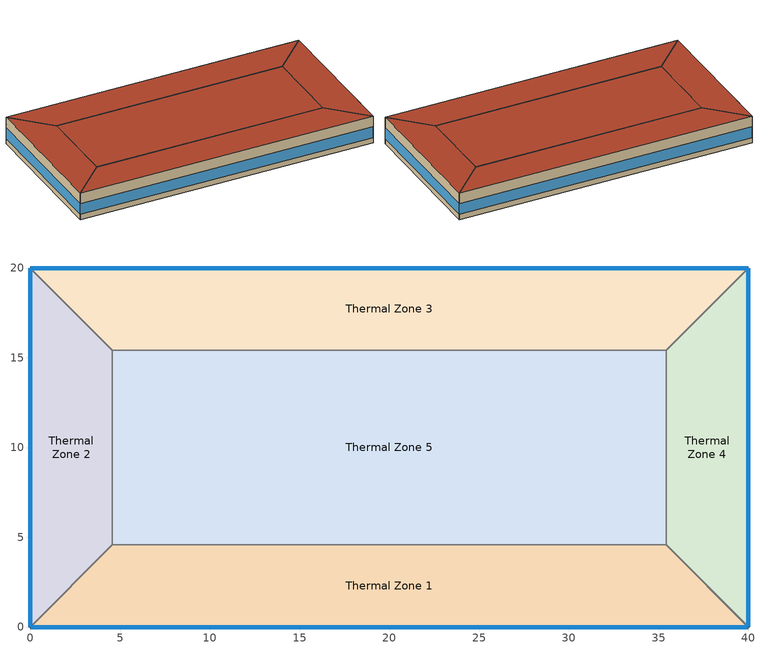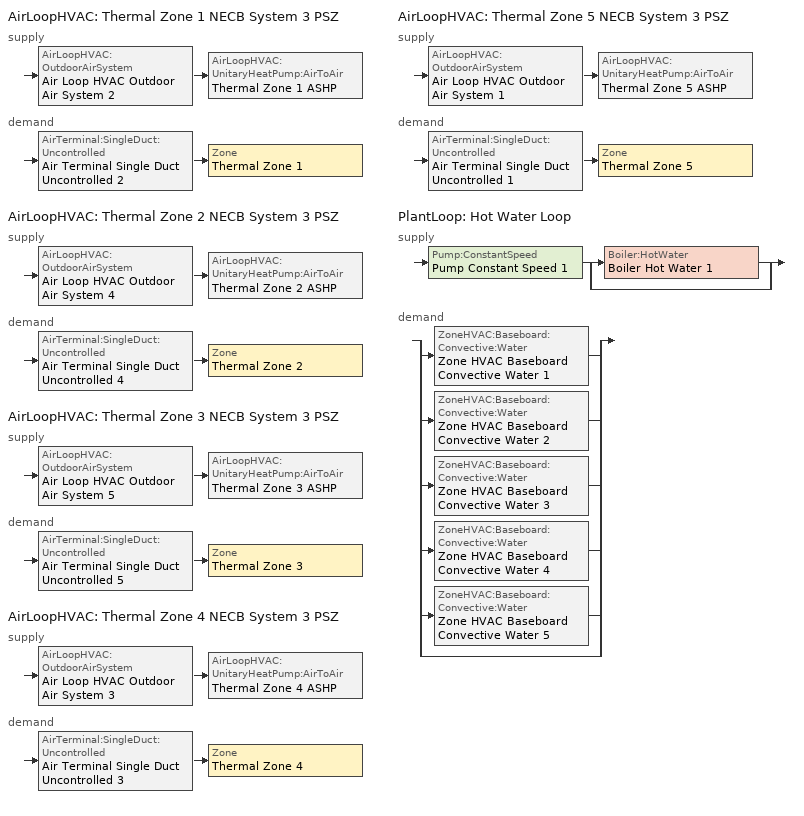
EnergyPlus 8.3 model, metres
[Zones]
Thermal Zone 1
 floor ground (000 ExtSlabCarpet 4in ClimateZone 1-8): 35.43,4.57 40,0 0,0 4.57,4.57 z0
 wall outside (ASHRAE 189.1-2009 ExtWall Mass ClimateZone 5): 0,0 40,0 z0:3.8
 wall to Thermal Zone 2 (000 Interior Wall): 4.57,4.57 0,0 z0:3.8
 wall to Thermal Zone 5 (000 Interior Wall): 35.43,4.57 4.57,4.57 z0:3.8
 wall to Thermal Zone 4 (000 Interior Wall): 40,0 35.43,4.57 z0:3.8
 window (ASHRAE 189.1-2009 ExtWindow ClimateZone 4-5): 0.03,0 39.97,0 z0.76:2.28
 roof outside (ASHRAE 189.1-2009 ExtRoof IEAD ClimateZone 2-5): 40,0 35.43,4.57 4.57,4.57 0,0 z3.8
Thermal Zone 2
 floor ground (000 ExtSlabCarpet 4in ClimateZone 1-8): 0,20 4.57,15.43 4.57,4.57 0,0 z0
 wall outside (ASHRAE 189.1-2009 ExtWall Mass ClimateZone 5): 0,20 0,0 z0:3.8
 wall to Thermal Zone 3 (000 Interior Wall): 4.57,15.43 0,20 z0:3.8
 wall to Thermal Zone 5 (000 Interior Wall): 4.57,4.57 4.57,15.43 z0:3.8
 window (ASHRAE 189.1-2009 ExtWindow ClimateZone 4-5): 0,19.97 0,0.03 z0.76:2.28
 roof outside (ASHRAE 189.1-2009 ExtRoof IEAD ClimateZone 2-5): 0,0 4.57,4.57 4.57,15.43 0,20 z3.8
Thermal Zone 3
 floor ground (000 ExtSlabCarpet 4in ClimateZone 1-8): 40,20 35.43,15.43 4.57,15.43 0,20 z0
 wall outside (ASHRAE 189.1-2009 ExtWall Mass ClimateZone 5): 40,20 0,20 z0:3.8
 wall to Thermal Zone 5 (000 Interior Wall): 4.57,15.43 35.43,15.43 z0:3.8
 wall to Thermal Zone 4 (000 Interior Wall): 35.43,15.43 40,20 z0:3.8
 window (ASHRAE 189.1-2009 ExtWindow ClimateZone 4-5): 39.97,20 0.03,20 z0.76:2.28
 roof outside (ASHRAE 189.1-2009 ExtRoof IEAD ClimateZone 2-5): 35.43,15.43 40,20 0,20 4.57,15.43 z3.8
Thermal Zone 4
 floor ground (000 ExtSlabCarpet 4in ClimateZone 1-8): 40,20 40,0 35.43,4.57 35.43,15.43 z0
 wall outside (ASHRAE 189.1-2009 ExtWall Mass ClimateZone 5): 40,0 40,20 z0:3.8
 wall to Thermal Zone 5 (000 Interior Wall): 35.43,15.43 35.43,4.57 z0:3.8
 window (ASHRAE 189.1-2009 ExtWindow ClimateZone 4-5): 40,0.03 40,19.97 z0.76:2.28
 roof outside (ASHRAE 189.1-2009 ExtRoof IEAD ClimateZone 2-5): 40,0 40,20 35.43,15.43 35.43,4.57 z3.8
Thermal Zone 5
 floor ground (000 ExtSlabCarpet 4in ClimateZone 1-8): 35.43,15.43 35.43,4.57 4.57,4.57 4.57,15.43 z0
 roof outside (ASHRAE 189.1-2009 ExtRoof IEAD ClimateZone 2-5): 35.43,4.57 35.43,15.43 4.57,15.43 4.57,4.57 z3.8
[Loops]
AirLoopHVAC 'Thermal Zone 1 NECB System 3 PSZ'
 supply: AirLoopHVAC:OutdoorAirSystem 'Air Loop HVAC Outdoor Air System 2' > AirLoopHVAC:UnitaryHeatPump:AirToAir 'Thermal Zone 1 ASHP'
 demand: AirTerminal:SingleDuct:Uncontrolled 'Air Terminal Single Duct Uncontrolled 2' > Zone 'Thermal Zone 1'
AirLoopHVAC 'Thermal Zone 2 NECB System 3 PSZ'
 supply: AirLoopHVAC:OutdoorAirSystem 'Air Loop HVAC Outdoor Air System 4' > AirLoopHVAC:UnitaryHeatPump:AirToAir 'Thermal Zone 2 ASHP'
 demand: AirTerminal:SingleDuct:Uncontrolled 'Air Terminal Single Duct Uncontrolled 4' > Zone 'Thermal Zone 2'
AirLoopHVAC 'Thermal Zone 3 NECB System 3 PSZ'
 supply: AirLoopHVAC:OutdoorAirSystem 'Air Loop HVAC Outdoor Air System 5' > AirLoopHVAC:UnitaryHeatPump:AirToAir 'Thermal Zone 3 ASHP'
 demand: AirTerminal:SingleDuct:Uncontrolled 'Air Terminal Single Duct Uncontrolled 5' > Zone 'Thermal Zone 3'
AirLoopHVAC 'Thermal Zone 4 NECB System 3 PSZ'
 supply: AirLoopHVAC:OutdoorAirSystem 'Air Loop HVAC Outdoor Air System 3' > AirLoopHVAC:UnitaryHeatPump:AirToAir 'Thermal Zone 4 ASHP'
 demand: AirTerminal:SingleDuct:Uncontrolled 'Air Terminal Single Duct Uncontrolled 3' > Zone 'Thermal Zone 4'
AirLoopHVAC 'Thermal Zone 5 NECB System 3 PSZ'
 supply: AirLoopHVAC:OutdoorAirSystem 'Air Loop HVAC Outdoor Air System 1' > AirLoopHVAC:UnitaryHeatPump:AirToAir 'Thermal Zone 5 ASHP'
 demand: AirTerminal:SingleDuct:Uncontrolled 'Air Terminal Single Duct Uncontrolled 1' > Zone 'Thermal Zone 5'
PlantLoop 'Hot Water Loop'
 supply: Pump:ConstantSpeed 'Pump Constant Speed 1' > split
  | Boiler:HotWater 'Boiler Hot Water 1'
  | bypass
 demand: split
  | ZoneHVAC:Baseboard:Convective:Water 'Zone HVAC Baseboard Convective Water 1'
  | ZoneHVAC:Baseboard:Convective:Water 'Zone HVAC Baseboard Convective Water 2'
  | ZoneHVAC:Baseboard:Convective:Water 'Zone HVAC Baseboard Convective Water 3'
  | ZoneHVAC:Baseboard:Convective:Water 'Zone HVAC Baseboard Convective Water 4'
  | ZoneHVAC:Baseboard:Convective:Water 'Zone HVAC Baseboard Convective Water 5'
  | bypass
[Building]
Small Office: North Axis {deg}=-0; Loads Convergence Tolerance Value=0.04; Temperature Convergence Tolerance Value {deltaC}=0.4; Solar Distribution=FullExterior; Maximum Number of Warmup Days=25
[Site:Location]
Toronto Int'l_ON_CAN: Latitude {deg}=43.67; Longitude {deg}=-79.63; Time Zone {hr}=-5; Elevation {m}=173
[Site:WaterMainsTemperature]
Calculation Method=Correlation; Annual Average Outdoor Air Temperature {C}=7.35833; Maximum Difference In Monthly Average Outdoor Air Temperatures {deltaC}=26.6
[SizingPeriod:DesignDay] Day of Month=21; Dry-Bulb Temperature Range Modifier Type=DefaultMultipliers; Humidity Condition Type=Wetbulb; Barometric Pressure {Pa}=99264; Rain Indicator=No; Snow Indicator=No; Daylight Saving Time Indicator=No
Name | Month | Day Type | Maximum Dry-Bulb Temperature {C} | Daily Dry-Bulb Temperature Range {deltaC} | Wetbulb or DewPoint at Maximum Dry-Bulb {C} | Wind Speed {m/s} | Wind Direction {deg} | Solar Model Indicator | ASHRAE Clear Sky Optical Depth for Beam Irradiance (taub) | ASHRAE Clear Sky Optical Depth for Diffuse Irradiance (taud) | Sky Clearness
Toronto Int'l Ann Clg .4% Condns DB=>MWB | 7 | SummerDesignDay | 31.2 | 10.2 | 22.2 | 5.8 | 270 | ASHRAETau | 0.473 | 1.952
Toronto Int'l Ann Clg .4% Condns WB=>MDB | 7 | SummerDesignDay | 29 | 10.2 | 23.6 | 5.8 | 270 | ASHRAETau | 0.473 | 1.952
Toronto Int'l Ann Htg 99.6% Condns DB | 1 | WinterDesignDay | -18.8 | 0 | -18.8 | 4.3 | 340 | ASHRAEClearSky |  |  | 0
[Material] Thermal Absorptance=0.9
Name | Roughness | Thickness {m} | Conductivity {W/m-K} | Density {kg/m3} | Specific Heat {J/kg-K} | Solar Absorptance | Visible Absorptance
000 G01a 19mm gypsum board | MediumSmooth | 0.019 | 0.16 | 800 | 1090 | 0.7 | 0.7
1/2IN Gypsum | Smooth | 0.0127 | 0.16 | 784.9 | 830 | 0.92 | 0.92
1IN Stucco | Smooth | 0.0253 | 0.6918 | 1858 | 837 | 0.92 | 0.92
8IN Concrete HW | MediumRough | 0.2033 | 1.7296 | 2243 | 837 | 0.65 | 0.65
MAT-CC05 4 HW CONCRETE | Rough | 0.1016 | 1.311 | 2240 | 836.8 | 0.7 | 0.7
Metal Decking | MediumSmooth | 0.0015 | 45.006 | 7680 | 418.4 | 0.7 | 0.3
Roof Insulation [21] | MediumRough | 0.2105 | 0.049 | 265 | 836.8 | 0.7 | 0.7
Roof Membrane | VeryRough | 0.0095 | 0.16 | 1121.29 | 1460 | 0.7 | 0.7
Wall Insulation [40] | MediumRough | 0.0794 | 0.0432 | 91 | 837 | 0.5 | 0.5
[Material:AirGap]
000 F04 Wall air space resistance: Thermal Resistance {m2-K/W}=0.15
[Material:NoMass]
CP02 CARPET PAD: Roughness=VeryRough; Thermal Resistance {m2-K/W}=0.2165; Thermal Absorptance=0.9; Solar Absorptance=0.7; Visible Absorptance=0.8
[WindowMaterial:Glazing]
Theoretical Glass [207]: Optical Data Type=SpectralAverage; Thickness {m}=0.003; Solar Transmittance at Normal Incidence=0.3311; Front Side Solar Reflectance at Normal Incidence=0.6189; Back Side Solar Reflectance at Normal Incidence=0.6189; Visible Transmittance at Normal Incidence=0.44; Front Side Visible Reflectance at Normal Incidence=0.51; Back Side Visible Reflectance at Normal Incidence=0.51; Infrared Transmittance at Normal Incidence=0; Front Side Infrared Hemispherical Emissivity=0.9; Back Side Infrared Hemispherical Emissivity=0.9; Conductivity {W/m-K}=0.0133; Dirt Correction Factor for Solar and Visible Transmittance=1; Solar Diffusing=No
[Construction]
000 ExtSlabCarpet 4in ClimateZone 1-8: MAT-CC05 4 HW CONCRETE, CP02 CARPET PAD
000 Interior Wall: 000 G01a 19mm gypsum board, 000 F04 Wall air space resistance, 000 G01a 19mm gypsum board
ASHRAE 189.1-2009 ExtRoof IEAD ClimateZone 2-5: Roof Membrane, Roof Insulation [21], Metal Decking
ASHRAE 189.1-2009 ExtWall Mass ClimateZone 5: 1IN Stucco, 8IN Concrete HW, Wall Insulation [40], 1/2IN Gypsum
ASHRAE 189.1-2009 ExtWindow ClimateZone 4-5: Theoretical Glass [207]
[Zone]
Thermal Zone 1; Thermal Zone 2; Thermal Zone 3; Thermal Zone 4; Thermal Zone 5
[ZoneControl:Thermostat] Control Object Type 1=ThermostatSetpoint:DualSetpoint; Control Name 1=Small Office Thermostat
Name | Zone or ZoneList | Control Type Schedule
Thermal Zone 1 Thermostat | Thermal Zone 1 | Thermal Zone 1 Thermostat Schedule
Thermal Zone 2 Thermostat | Thermal Zone 2 | Thermal Zone 2 Thermostat Schedule
Thermal Zone 3 Thermostat | Thermal Zone 3 | Thermal Zone 3 Thermostat Schedule
Thermal Zone 4 Thermostat | Thermal Zone 4 | Thermal Zone 4 Thermostat Schedule
Thermal Zone 5 Thermostat | Thermal Zone 5 | Thermal Zone 5 Thermostat Schedule
[ThermostatSetpoint:DualSetpoint]
Small Office Thermostat: Heating Setpoint Temperature Schedule=Small Office HtgSetp; Cooling Setpoint Temperature Schedule=Small Office ClgSetp
[AirTerminal:SingleDuct:Uncontrolled] Availability Schedule=Always On Discrete; Maximum Air Flow Rate {m3/s}=AutoSize
Air Terminal Single Duct Uncontrolled 2; Air Terminal Single Duct Uncontrolled 4; Air Terminal Single Duct Uncontrolled 5; Air Terminal Single Duct Uncontrolled 3; Air Terminal Single Duct Uncontrolled 1
[ZoneHVAC:Baseboard:Convective:Water] Availability Schedule=Always On Discrete; Heating Design Capacity Method=HeatingDesignCapacity; Heating Design Capacity {W}=Autosize; U-Factor Times Area Value {W/K}=Autosize; Maximum Water Flow Rate {m3/s}=Autosize; Convergence Tolerance=0.001
Zone HVAC Baseboard Convective Water 2; Zone HVAC Baseboard Convective Water 4; Zone HVAC Baseboard Convective Water 5; Zone HVAC Baseboard Convective Water 3; Zone HVAC Baseboard Convective Water 1
[Zone equipment]
Thermal Zone 1: Air Terminal Single Duct Uncontrolled 2, Zone HVAC Baseboard Convective Water 2
Thermal Zone 2: Air Terminal Single Duct Uncontrolled 4, Zone HVAC Baseboard Convective Water 4
Thermal Zone 3: Air Terminal Single Duct Uncontrolled 5, Zone HVAC Baseboard Convective Water 5
Thermal Zone 4: Air Terminal Single Duct Uncontrolled 3, Zone HVAC Baseboard Convective Water 3
Thermal Zone 5: Air Terminal Single Duct Uncontrolled 1, Zone HVAC Baseboard Convective Water 1
[Sizing:Zone] Zone Cooling Design Supply Air Temperature Input Method=SupplyAirTemperature; Zone Cooling Design Supply Air Temperature {C}=14; Zone Heating Design Supply Air Temperature Input Method=SupplyAirTemperature; Zone Heating Design Supply Air Temperature {C}=40; Zone Cooling Design Supply Air Humidity Ratio {kgWater/kgDryAir}=0.0085; Zone Heating Design Supply Air Humidity Ratio {kgWater/kgDryAir}=0.008; Design Specification Outdoor Air Object=SmallOffice Outdoor Air; Cooling Design Air Flow Method=DesignDay; Cooling Design Air Flow Rate {m3/s}=0; Cooling Minimum Air Flow per Zone Floor Area {m3/s-m2}=0.000762; Cooling Minimum Air Flow {m3/s}=0; Cooling Minimum Air Flow Fraction=0; Heating Design Air Flow Method=DesignDay; Heating Design Air Flow Rate {m3/s}=0; Heating Maximum Air Flow per Zone Floor Area {m3/s-m2}=0.002032; Heating Maximum Air Flow {m3/s}=0.141576; Heating Maximum Air Flow Fraction=0.3
Name | Design Specification Zone Air Distribution Object
Thermal Zone 1 | Thermal Zone 1 Design Spec Zone Air Dist
Thermal Zone 2 | Thermal Zone 2 Design Spec Zone Air Dist
Thermal Zone 3 | Thermal Zone 3 Design Spec Zone Air Dist
Thermal Zone 4 | Thermal Zone 4 Design Spec Zone Air Dist
Thermal Zone 5 | Thermal Zone 5 Design Spec Zone Air Dist
[DesignSpecification:ZoneAirDistribution] Zone Air Distribution Effectiveness in Cooling Mode=1; Zone Air Distribution Effectiveness in Heating Mode=1
Thermal Zone 1 Design Spec Zone Air Dist; Thermal Zone 2 Design Spec Zone Air Dist; Thermal Zone 3 Design Spec Zone Air Dist; Thermal Zone 4 Design Spec Zone Air Dist; Thermal Zone 5 Design Spec Zone Air Dist
[Controller:MechanicalVentilation] Availability Schedule=Always On Discrete; Demand Controlled Ventilation=No; System Outdoor Air Method=ZoneSum; Design Specification Outdoor Air Object Name 1=SmallOffice Outdoor Air
Name | Zone Name 1 | Design Specification Zone Air Distribution Object Name 1
Controller Mechanical Ventilation 2 | Thermal Zone 1 | Thermal Zone 1 Design Spec Zone Air Dist
Controller Mechanical Ventilation 4 | Thermal Zone 2 | Thermal Zone 2 Design Spec Zone Air Dist
Controller Mechanical Ventilation 5 | Thermal Zone 3 | Thermal Zone 3 Design Spec Zone Air Dist
Controller Mechanical Ventilation 3 | Thermal Zone 4 | Thermal Zone 4 Design Spec Zone Air Dist
Controller Mechanical Ventilation 1 | Thermal Zone 5 | Thermal Zone 5 Design Spec Zone Air Dist
[DesignSpecification:OutdoorAir]
SmallOffice Outdoor Air: Outdoor Air Method=Sum; Outdoor Air Flow per Person {m3/s-person}=0.0107645; Outdoor Air Flow per Zone Floor Area {m3/s-m2}=0; Outdoor Air Flow per Zone {m3/s}=0; Outdoor Air Flow Air Changes per Hour {1/hr}=0
[AirLoopHVAC] Design Supply Air Flow Rate {m3/s}=AutoSize
Thermal Zone 1 NECB System 3 PSZ; Thermal Zone 2 NECB System 3 PSZ; Thermal Zone 3 NECB System 3 PSZ; Thermal Zone 4 NECB System 3 PSZ; Thermal Zone 5 NECB System 3 PSZ
[Sizing:System] Type of Load to Size On=Sensible; Design Outdoor Air Flow Rate {m3/s}=Autosize; Central Heating Maximum System Air Flow Ratio=1; Preheat Design Temperature {C}=7; Preheat Design Humidity Ratio {kgWater/kgDryAir}=0.008; Precool Design Temperature {C}=12.8; Precool Design Humidity Ratio {kgWater/kgDryAir}=0.008; Central Cooling Design Supply Air Temperature {C}=12.8; Central Heating Design Supply Air Temperature {C}=40; Type of Zone Sum to Use=NonCoincident; 100% Outdoor Air in Cooling=No; 100% Outdoor Air in Heating=No; Central Cooling Design Supply Air Humidity Ratio {kgWater/kgDryAir}=0.0085; Central Heating Design Supply Air Humidity Ratio {kgWater/kgDryAir}=0.008; Cooling Supply Air Flow Rate Method=DesignDay; Cooling Supply Air Flow Rate {m3/s}=0; Cooling Supply Air Flow Rate Per Floor Area {m3/s-m2}=0.00996765; Cooling Fraction of Autosized Cooling Supply Air Flow Rate=1; Cooling Supply Air Flow Rate Per Unit Cooling Capacity {m3/s-W}=3.94755e-05; Heating Supply Air Flow Rate Method=DesignDay; Heating Supply Air Flow Rate {m3/s}=0; Heating Supply Air Flow Rate Per Floor Area {m3/s-m2}=0.00996765; Heating Fraction of Autosized Heating Supply Air Flow Rate=1; Heating Fraction of Autosized Cooling Supply Air Flow Rate=1; Heating Supply Air Flow Rate Per Unit Heating Capacity {m3/s-W}=3.15882e-05; System Outdoor Air Method=ZoneSum; Zone Maximum Outdoor Air Fraction=1; Cooling Design Capacity Method=CoolingDesignCapacity; Cooling Design Capacity {W}=Autosize; Cooling Design Capacity Per Floor Area {W/m2}=234.7; Fraction of Autosized Cooling Design Capacity=1; Heating Design Capacity Method=HeatingDesignCapacity; Heating Design Capacity {W}=Autosize; Heating Design Capacity Per Floor Area {W/m2}=157; Fraction of Autosized Heating Design Capacity=1; Central Cooling Capacity Control Method=OnOff
Thermal Zone 1 NECB System 3 PSZ; Thermal Zone 2 NECB System 3 PSZ; Thermal Zone 3 NECB System 3 PSZ; Thermal Zone 4 NECB System 3 PSZ; Thermal Zone 5 NECB System 3 PSZ
[AvailabilityManager:Scheduled] Schedule=Always On Discrete
Thermal Zone 1 NECB System 3 PSZ Availability Manager; Air Loop HVAC Outdoor Air System 2 Availability Manager; Thermal Zone 2 NECB System 3 PSZ Availability Manager; Air Loop HVAC Outdoor Air System 4 Availability Manager; Thermal Zone 3 NECB System 3 PSZ Availability Manager; Air Loop HVAC Outdoor Air System 5 Availability Manager; Thermal Zone 4 NECB System 3 PSZ Availability Manager; Air Loop HVAC Outdoor Air System 3 Availability Manager; Thermal Zone 5 NECB System 3 PSZ Availability Manager; Air Loop HVAC Outdoor Air System 1 Availability Manager
[Controller:OutdoorAir] Minimum Outdoor Air Flow Rate {m3/s}=Autosize; Maximum Outdoor Air Flow Rate {m3/s}=Autosize; Economizer Control Type=NoEconomizer; Economizer Control Action Type=ModulateFlow; Economizer Maximum Limit Dry-Bulb Temperature {C}=28; Economizer Maximum Limit Enthalpy {J/kg}=64000; Economizer Minimum Limit Dry-Bulb Temperature {C}=-100; Lockout Type=NoLockout; Minimum Limit Type=FixedMinimum; High Humidity Control=No; Control High Indoor Humidity Based on Outdoor Humidity Ratio=Yes; Heat Recovery Bypass Control Type=BypassWhenWithinEconomizerLimits
Name | Mechanical Ventilation Controller
Controller Outdoor Air 2 | Controller Mechanical Ventilation 2
Controller Outdoor Air 4 | Controller Mechanical Ventilation 4
Controller Outdoor Air 5 | Controller Mechanical Ventilation 5
Controller Outdoor Air 3 | Controller Mechanical Ventilation 3
Controller Outdoor Air 1 | Controller Mechanical Ventilation 1
[SetpointManager:MixedAir] Control Variable=Temperature
Node 34 OS Default SPM; Node 56 OS Default SPM; Node 67 OS Default SPM; Node 45 OS Default SPM; Node 24 OS Default SPM
[AirLoopHVAC:UnitaryHeatPump:AirToAir] Availability Schedule=Always On Discrete; Cooling Supply Air Flow Rate {m3/s}=Autosize; Heating Supply Air Flow Rate {m3/s}=Autosize; Maximum Supply Air Temperature from Supplemental Heater {C}=Autosize; Maximum Outdoor Dry-Bulb Temperature for Supplemental Heater Operation {C}=21; Fan Placement=BlowThrough; Supply Air Fan Operating Mode Schedule=Always On Discrete
Name | Controlling Zone or Thermostat Location | Supply Air Fan | Heating Coil | Cooling Coil | Supplemental Heating Coil
Thermal Zone 1 ASHP | Thermal Zone 1 | Fan Constant Volume 2 | Coil Heating DX Single Speed 2 | Coil Cooling DX Single Speed 2 | Coil Heating Electric 2
Thermal Zone 2 ASHP | Thermal Zone 2 | Fan Constant Volume 4 | Coil Heating DX Single Speed 4 | Coil Cooling DX Single Speed 4 | Coil Heating Electric 4
Thermal Zone 3 ASHP | Thermal Zone 3 | Fan Constant Volume 5 | Coil Heating DX Single Speed 5 | Coil Cooling DX Single Speed 5 | Coil Heating Electric 5
Thermal Zone 4 ASHP | Thermal Zone 4 | Fan Constant Volume 3 | Coil Heating DX Single Speed 3 | Coil Cooling DX Single Speed 3 | Coil Heating Electric 3
Thermal Zone 5 ASHP | Thermal Zone 5 | Fan Constant Volume 1 | Coil Heating DX Single Speed 1 | Coil Cooling DX Single Speed 1 | Coil Heating Electric 1
[Fan:ConstantVolume] Availability Schedule=Always On Discrete; Fan Total Efficiency=0.7; Pressure Rise {Pa}=250; Maximum Flow Rate {m3/s}=AutoSize; Motor Efficiency=0.9; Motor In Airstream Fraction=1
Fan Constant Volume 2; Fan Constant Volume 4; Fan Constant Volume 5; Fan Constant Volume 3; Fan Constant Volume 1
[Coil:Heating:DX:SingleSpeed] Availability Schedule=Always On Discrete; Gross Rated Heating Capacity {W}=Autosize; Gross Rated Heating COP {W/W}=5; Rated Air Flow Rate {m3/s}=Autosize; Minimum Outdoor Dry-Bulb Temperature for Compressor Operation {C}=-8; Maximum Outdoor Dry-Bulb Temperature for Defrost Operation {C}=5; Crankcase Heater Capacity {W}=0; Maximum Outdoor Dry-Bulb Temperature for Crankcase Heater Operation {C}=10; Defrost Strategy=Resistive; Defrost Control=Timed; Defrost Time Period Fraction=0.166667; Resistive Defrost Heater Capacity {W}=2000
Name | Heating Capacity Function of Temperature Curve | Heating Capacity Function of Flow Fraction Curve | Energy Input Ratio Function of Temperature Curve | Energy Input Ratio Function of Flow Fraction Curve | Part Load Fraction Correlation Curve
Coil Heating DX Single Speed 2 | Curve Cubic 4 | Curve Cubic 5 | Curve Cubic 6 | Curve Quadratic 6 | Curve Quadratic 7
Coil Heating DX Single Speed 4 | Curve Cubic 10 | Curve Cubic 11 | Curve Cubic 12 | Curve Quadratic 16 | Curve Quadratic 17
Coil Heating DX Single Speed 5 | Curve Cubic 13 | Curve Cubic 14 | Curve Cubic 15 | Curve Quadratic 21 | Curve Quadratic 22
Coil Heating DX Single Speed 3 | Curve Cubic 7 | Curve Cubic 8 | Curve Cubic 9 | Curve Quadratic 11 | Curve Quadratic 12
Coil Heating DX Single Speed 1 | Curve Cubic 1 | Curve Cubic 2 | Curve Cubic 3 | Curve Quadratic 1 | Curve Quadratic 2
[Coil:Cooling:DX:SingleSpeed] Availability Schedule=Always On Discrete; Gross Rated Total Cooling Capacity {W}=Autosize; Gross Rated Sensible Heat Ratio=Autosize; Gross Rated Cooling COP {W/W}=3; Rated Air Flow Rate {m3/s}=Autosize; Rated Evaporator Fan Power Per Volume Flow Rate {W/(m3/s)}=773.3; Condenser Type=AirCooled; Evaporative Condenser Effectiveness=0; Crankcase Heater Capacity {W}=0; Maximum Outdoor Dry-Bulb Temperature for Crankcase Heater Operation {C}=0; Basin Heater Capacity {W/K}=0; Basin Heater Setpoint Temperature {C}=10
Name | Total Cooling Capacity Function of Temperature Curve | Total Cooling Capacity Function of Flow Fraction Curve | Energy Input Ratio Function of Temperature Curve | Energy Input Ratio Function of Flow Fraction Curve | Part Load Fraction Correlation Curve
Coil Cooling DX Single Speed 2 | Curve Biquadratic 3 | Curve Quadratic 8 | Curve Biquadratic 4 | Curve Quadratic 9 | Curve Quadratic 10
Coil Cooling DX Single Speed 4 | Curve Biquadratic 7 | Curve Quadratic 18 | Curve Biquadratic 8 | Curve Quadratic 19 | Curve Quadratic 20
Coil Cooling DX Single Speed 5 | Curve Biquadratic 9 | Curve Quadratic 23 | Curve Biquadratic 10 | Curve Quadratic 24 | Curve Quadratic 25
Coil Cooling DX Single Speed 3 | Curve Biquadratic 5 | Curve Quadratic 13 | Curve Biquadratic 6 | Curve Quadratic 14 | Curve Quadratic 15
Coil Cooling DX Single Speed 1 | Curve Biquadratic 1 | Curve Quadratic 3 | Curve Biquadratic 2 | Curve Quadratic 4 | Curve Quadratic 5
[Coil:Heating:Electric] Availability Schedule=Always On Discrete; Efficiency=1; Nominal Capacity {W}=Autosize
Coil Heating Electric 2; Coil Heating Electric 4; Coil Heating Electric 5; Coil Heating Electric 3; Coil Heating Electric 1
[SetpointManager:SingleZone:Reheat] Control Variable=Temperature; Minimum Supply Air Temperature {C}=13; Maximum Supply Air Temperature {C}=99
Name | Control Zone
Setpoint Manager Single Zone Reheat 2 | Thermal Zone 1
Setpoint Manager Single Zone Reheat 4 | Thermal Zone 2
Setpoint Manager Single Zone Reheat 5 | Thermal Zone 3
Setpoint Manager Single Zone Reheat 3 | Thermal Zone 4
Setpoint Manager Single Zone Reheat 1 | Thermal Zone 5
[PlantLoop]
Hot Water Loop: Fluid Type=Water; Plant Equipment Operation Scheme=Hot Water Loop Operation Schemes; Maximum Loop Temperature {C}=100; Minimum Loop Temperature {C}=0; Maximum Loop Flow Rate {m3/s}=Autosize; Minimum Loop Flow Rate {m3/s}=0; Plant Loop Volume {m3}=Autocalculate; Load Distribution Scheme=Optimal
[Sizing:Plant]
Hot Water Loop: Loop Type=Heating; Design Loop Exit Temperature {C}=82; Loop Design Temperature Difference {deltaC}=16; Sizing Option=NonCoincident; Zone Timesteps in Averaging Window=1; Coincident Sizing Factor Mode=None
[Pump:ConstantSpeed]
Pump Constant Speed 1: Rated Flow Rate {m3/s}=Autosize; Rated Pump Head {Pa}=179352; Rated Power Consumption {W}=Autosize; Motor Efficiency=0.9; Fraction of Motor Inefficiencies to Fluid Stream=0; Pump Control Type=Intermittent
[Boiler:HotWater]
Boiler Hot Water 1: Fuel Type=NaturalGas; Nominal Capacity {W}=Autosize; Nominal Thermal Efficiency=0.8; Design Water Outlet Temperature {C}=82; Design Water Flow Rate {m3/s}=Autosize; Minimum Part Load Ratio=0; Maximum Part Load Ratio=1; Optimum Part Load Ratio=1; Water Outlet Upper Temperature Limit {C}=99; Boiler Flow Mode=ConstantFlow; Parasitic Electric Load {W}=0; Sizing Factor=1
[SetpointManager:OutdoorAirReset]
Setpoint Manager Outdoor Air Reset 1: Control Variable=Temperature; Setpoint at Outdoor Low Temperature {C}=82; Outdoor Low Temperature {C}=-16; Setpoint at Outdoor High Temperature {C}=60; Outdoor High Temperature {C}=0
[PlantEquipmentOperationSchemes]
Hot Water Loop Operation Schemes: Control Scheme Object Type 1=PlantEquipmentOperation:HeatingLoad; Control Scheme Name 1=Hot Water Loop Heating Operation Scheme; Control Scheme Schedule Name 1=Always On Discrete
[PlantEquipmentOperation:HeatingLoad]
Hot Water Loop Heating Operation Scheme: Load Range Lower Limit 1 {W}=0; Load Range Upper Limit 1 {W}=1000000000; Range Equipment List Name 1=Hot Water Loop Heating Equipment List
[PlantEquipmentList]
Hot Water Loop Heating Equipment List: Boiler:HotWater, Boiler Hot Water 1
[Schedule:Compact]
Thermal Zone 1 Thermostat Schedule; Thermal Zone 2 Thermostat Schedule; Thermal Zone 3 Thermostat Schedule; Thermal Zone 4 Thermostat Schedule; Thermal Zone 5 Thermostat Schedule: Through: 12/31, For: AllDays, Until: 24:00, 4
[Schedule:Day:Interval]
Small Office HtgSetp Rule 1 Day Schedule; Small Office HtgSetp Summer Design Day: No, 24:00, 15.6
Small Office HtgSetp Default Schedule: No, 06:00, 15.6, 22:00, 21, 24:00, 15.6
Small Office HtgSetp Rule 2 Day Schedule: No, 06:00, 15.6, 18:00, 21, 24:00, 15.6
Small Office HtgSetp Winter Design Day: No, 24:00, 21
Small Office ClgSetp Rule 1 Day Schedule; Small Office ClgSetp Winter Design Day: No, 24:00, 26.7
Small Office ClgSetp Default Schedule; Small Office ClgSetp Summer Design Day: No, 06:00, 26.7, 22:00, 24, 24:00, 26.7
Small Office ClgSetp Rule 2 Day Schedule: No, 06:00, 26.7, 18:00, 24, 24:00, 26.7
[Schedule:Week:Daily]
Schedule:Week:Daily {6fa4320e-bd29-4100-bcea-493f456c2b23}: Small Office HtgSetp Rule 1 Day Schedule, Small Office HtgSetp Default Schedule, Small Office HtgSetp Default Schedule, Small Office HtgSetp Default Schedule, Small Office HtgSetp Default Schedule, Small Office HtgSetp Default Schedule, Small Office HtgSetp Rule 2 Day Schedule, Small Office HtgSetp Default Schedule, Small Office HtgSetp Summer Design Day, Small Office HtgSetp Winter Design Day, Small Office HtgSetp Default Schedule, Small Office HtgSetp Default Schedule
Schedule:Week:Daily {c8cd8062-a711-47d1-9721-b237fd8aeb5e}: Small Office ClgSetp Rule 1 Day Schedule, Small Office ClgSetp Default Schedule, Small Office ClgSetp Default Schedule, Small Office ClgSetp Default Schedule, Small Office ClgSetp Default Schedule, Small Office ClgSetp Default Schedule, Small Office ClgSetp Rule 2 Day Schedule, Small Office ClgSetp Default Schedule, Small Office ClgSetp Summer Design Day, Small Office ClgSetp Winter Design Day, Small Office ClgSetp Default Schedule, Small Office ClgSetp Default Schedule
[Schedule:Year]
Small Office HtgSetp: Schedule:Week:Daily {6fa4320e-bd29-4100-bcea-493f456c2b23}, 1, 1, 12, 31
Small Office ClgSetp: Schedule:Week:Daily {c8cd8062-a711-47d1-9721-b237fd8aeb5e}, 1, 1, 12, 31
[Schedule:Constant]
Always On Discrete: Hourly Value=1
[Curve:Cubic]
Name | Coefficient1 Constant | Coefficient2 x | Coefficient3 x**2 | Coefficient4 x**3 | Minimum Value of x {BasedOnField A2} | Maximum Value of x {BasedOnField A2}
Curve Cubic 4; Curve Cubic 10; Curve Cubic 13; Curve Cubic 7; Curve Cubic 1 | 0.758746 | 0.027626 | 0.000148716 | 3.4992e-06 | -20 | 20
Curve Cubic 5; Curve Cubic 11; Curve Cubic 14; Curve Cubic 8; Curve Cubic 2 | 0.84 | 0.16 | 0 | 0 | 0.5 | 1.5
Curve Cubic 6; Curve Cubic 12; Curve Cubic 15; Curve Cubic 9; Curve Cubic 3 | 1.19248 | -0.0300438 | 0.00103745 | -2.3328e-05 | -20 | 20
[Curve:Quadratic]
Name | Coefficient1 Constant | Coefficient2 x | Coefficient3 x**2 | Minimum Value of x {BasedOnField A2} | Maximum Value of x {BasedOnField A2}
Curve Quadratic 6; Curve Quadratic 16; Curve Quadratic 21; Curve Quadratic 11; Curve Quadratic 1 | 1.3824 | -0.4336 | 0.0512 | 0 | 1
Curve Quadratic 7; Curve Quadratic 17; Curve Quadratic 22; Curve Quadratic 12; Curve Quadratic 2 | 0.75 | 0.25 | 0 | 0 | 1
Curve Quadratic 8; Curve Quadratic 18; Curve Quadratic 23; Curve Quadratic 13; Curve Quadratic 3 | 0.8 | 0.2 | 0 | 0.5 | 1.5
Curve Quadratic 9; Curve Quadratic 19; Curve Quadratic 24; Curve Quadratic 14; Curve Quadratic 4 | 1.1552 | -0.1808 | 0.0256 | 0.5 | 1.5
Curve Quadratic 10; Curve Quadratic 20; Curve Quadratic 25; Curve Quadratic 15; Curve Quadratic 5 | 0.85 | 0.15 | 0 | 0 | 1
[Curve:Biquadratic] Minimum Value of x {BasedOnField A2}=17; Maximum Value of x {BasedOnField A2}=22; Minimum Value of y {BasedOnField A3}=13; Maximum Value of y {BasedOnField A3}=46
Name | Coefficient1 Constant | Coefficient2 x | Coefficient3 x**2 | Coefficient4 y | Coefficient5 y**2 | Coefficient6 x*y
Curve Biquadratic 3; Curve Biquadratic 7; Curve Biquadratic 9; Curve Biquadratic 5; Curve Biquadratic 1 | 0.942588 | 0.00954335 | 0.00068377 | -0.0110427 | 5.249e-06 | -9.72e-06
Curve Biquadratic 4; Curve Biquadratic 8; Curve Biquadratic 10; Curve Biquadratic 6; Curve Biquadratic 2 | 0.342414 | 0.034885 | -0.0006237 | 0.00497722 | 0.000437951 | -0.000728028
